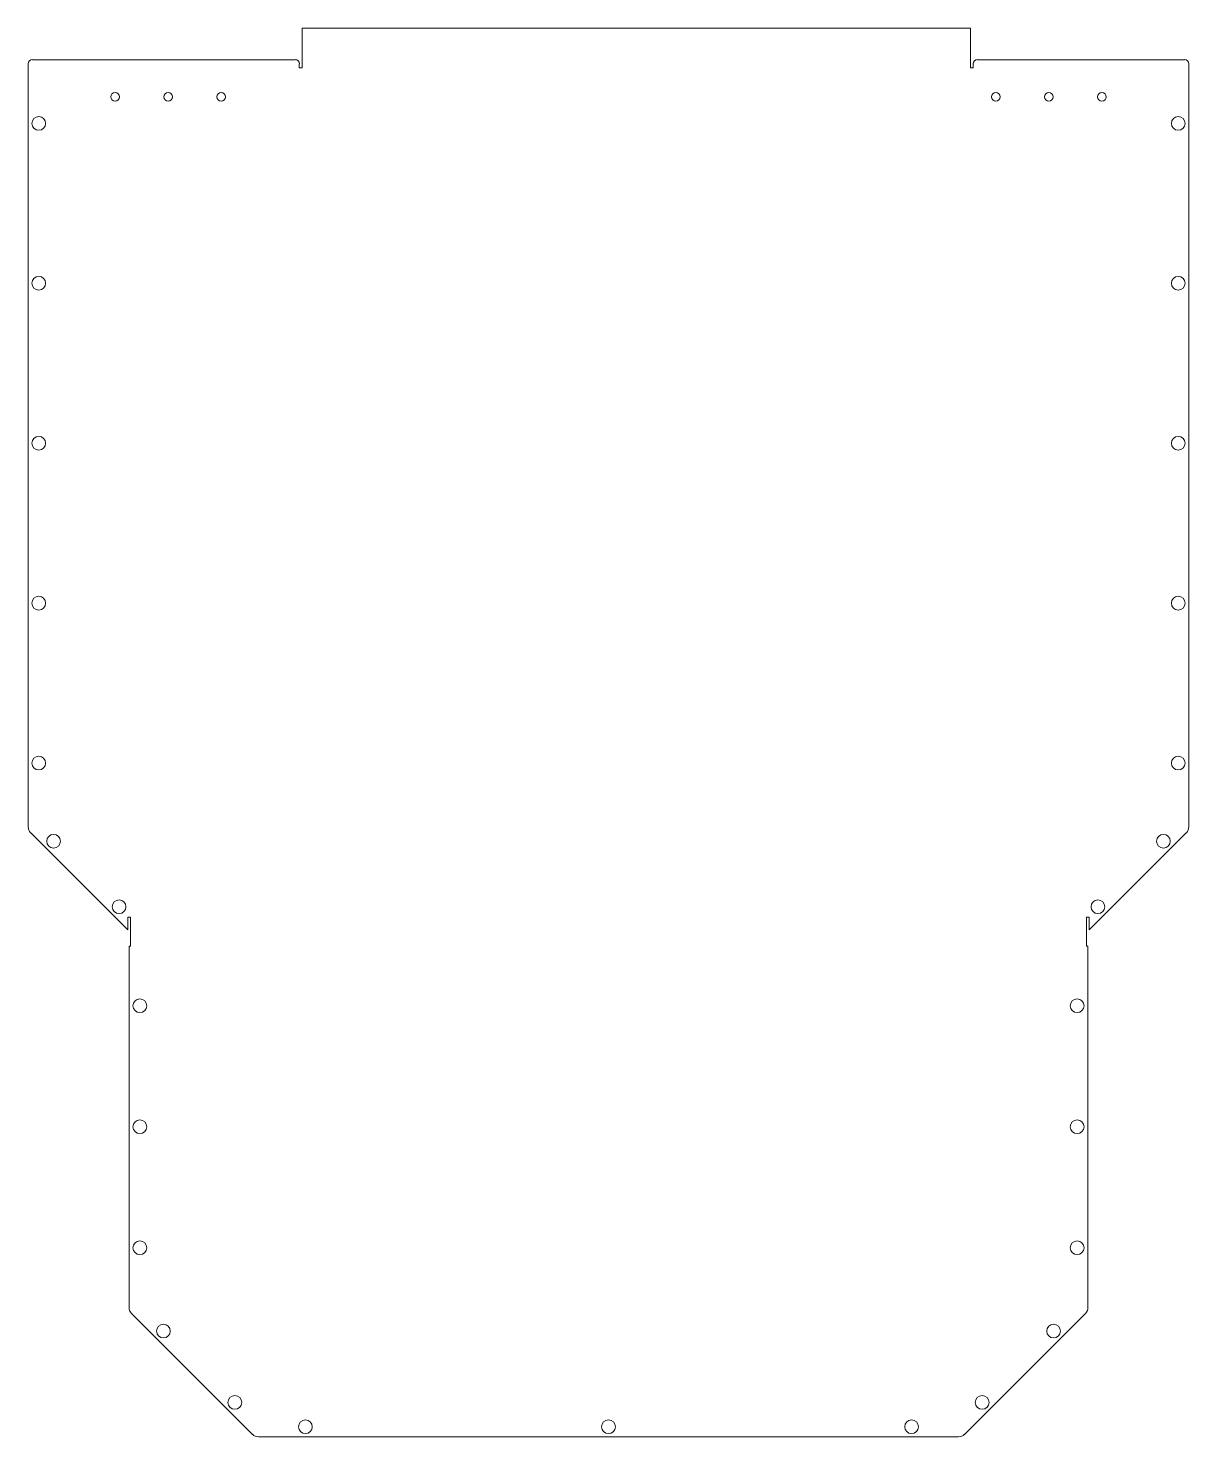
# Model space of a CAD drawing. Header units: inches. Extents: x -8.6 to 8.6, y -20.5 to 0.5.
import ezdxf

# ---------------------------------------------------------------- set-up
doc = ezdxf.new("R2010")
doc.units = ezdxf.units.IN
doc.header["$MEASUREMENT"] = 0

msp = doc.modelspace()

# ---------------------------------------------------------------- linework, layer by layer
at = {"color": 7, "linetype": 'Continuous', "lineweight": 15}
for p, q in [((-4.55, -0.122), (-4.55, 0.468)), ((5.375, 0.468), (-4.55, 0.468)), ((5.375, 0.468), (5.375, -0.122)), ((-4.652, 0), (-8.553, 0)), ((8.553, 0), (5.478, 0)), ((-8.615, -0.062), (-8.615, -11.392)), ((-4.59, -0.062), (-4.59, -0.122)), ((-4.59, -0.122), (-4.55, -0.122)), ((5.375, -0.122), (5.415, -0.122)), ((5.415, -0.122), (5.415, -0.062)), ((8.615, -11.392), (8.615, -0.062)), ((-8.578, -11.481), (-7.138, -12.921)), ((7.138, -12.921), (8.578, -11.481)), ((-7.138, -12.736), (-7.098, -12.736)), ((-7.138, -12.921), (-7.138, -12.736)), ((-7.098, -12.736), (-7.098, -13.164)), ((7.098, -12.736), (7.138, -12.736)), ((7.098, -13.164), (7.098, -12.736)), ((7.138, -12.736), (7.138, -12.921)), ((-7.118, -18.53), (-7.118, -13.164)), ((-7.118, -13.164), (-7.098, -13.164)), ((7.098, -13.164), (7.118, -13.164)), ((7.118, -13.164), (7.118, -18.53)), ((-5.285, -20.415), (-7.082, -18.618)), ((7.082, -18.618), (5.285, -20.415)), ((5.197, -20.451), (-5.197, -20.451))]:
    msp.add_line(p, q, dxfattribs=at)
for centre, radius in [((-7.325, -0.551), 0.065), ((-6.537, -0.551), 0.065), ((-5.75, -0.551), 0.065), ((5.75, -0.551), 0.065), ((6.537, -0.551), 0.065), ((7.325, -0.551), 0.065), ((-8.458, -0.946), 0.102), ((8.458, -0.946), 0.102), ((-8.458, -3.321), 0.102), ((8.458, -3.321), 0.102), ((-8.458, -5.696), 0.102), ((8.458, -5.696), 0.102), ((-8.458, -8.071), 0.102), ((8.458, -8.071), 0.102), ((-8.458, -10.446), 0.102), ((8.458, -10.446), 0.102), ((-8.237, -11.607), 0.102), ((8.237, -11.607), 0.102), ((-7.265, -12.579), 0.102), ((7.265, -12.579), 0.102), ((-6.957, -14.05), 0.102), ((6.957, -14.05), 0.102), ((-6.957, -15.847), 0.102), ((6.957, -15.847), 0.102), ((-6.957, -17.644), 0.102), ((6.957, -17.644), 0.102), ((-6.608, -18.88), 0.102), ((6.608, -18.88), 0.102), ((-5.547, -19.941), 0.102), ((5.547, -19.941), 0.102), ((-4.5, -20.301), 0.102), ((0, -20.301), 0.102), ((4.5, -20.301), 0.102)]:
    msp.add_circle(centre, radius, dxfattribs=at)
for centre, radius, start, end in [((-8.553, -0.062), 0.0625, 90, 180), ((-4.652, -0.062), 0.0625, 0, 90), ((5.478, -0.062), 0.0625, 90, 180), ((8.553, -0.062), 0.0625, 0, 90), ((-8.49, -11.392), 0.125, 180, 225), ((8.49, -11.392), 0.125, 315, 0), ((-6.993, -18.53), 0.125, 180, 225), ((6.993, -18.53), 0.125, 315, 360), ((-5.197, -20.326), 0.125, 225, 270), ((5.197, -20.326), 0.125, 270, 315)]:
    msp.add_arc(centre, radius, start, end, dxfattribs=at)

doc.saveas('drawing.dxf')
